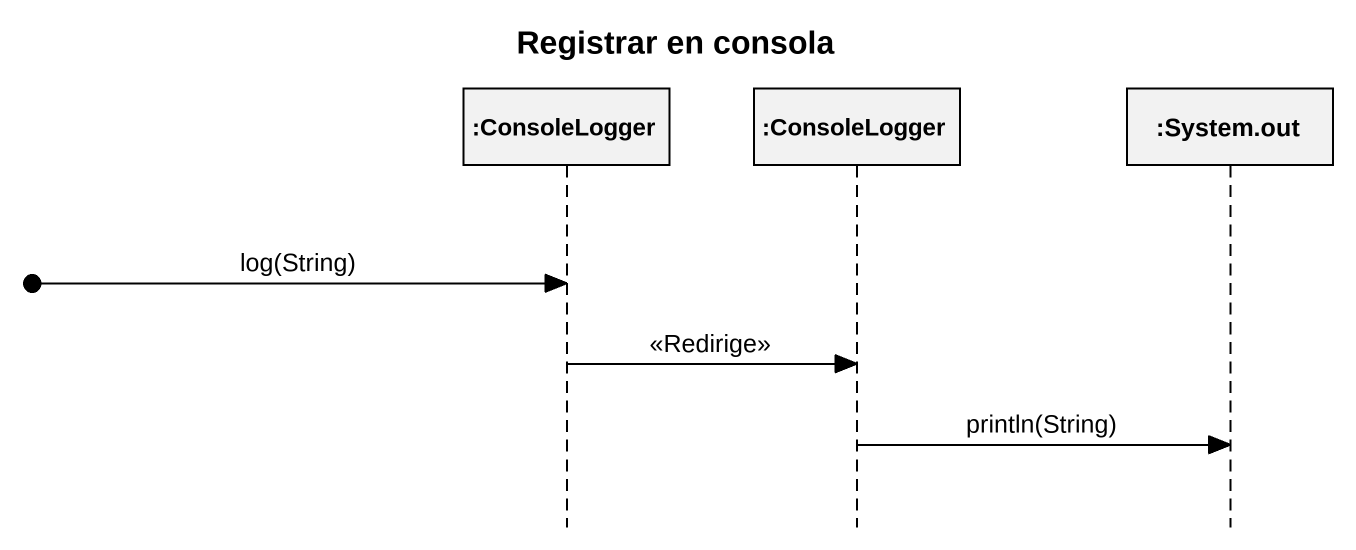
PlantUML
@startuml
title Registrar en consola
hide footbox
participant ":ConsoleLogger" as ConsoleLogger
participant ":ConsoleLogger" as ConsoleLogger_2
participant ":System.out" as System_out

[o-> ConsoleLogger : log(String)
ConsoleLogger -> ConsoleLogger_2 : <<Redirige>>
ConsoleLogger_2 -> System_out : println(String)
@enduml
